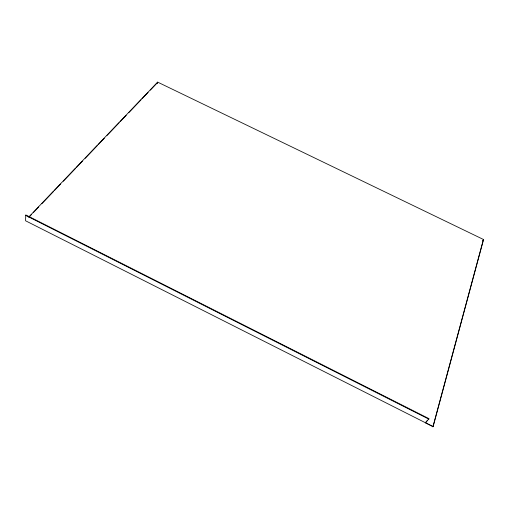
<?xml version="1.0" encoding="UTF-8"?>
<svg xmlns="http://www.w3.org/2000/svg" width="509" height="509" viewBox="0 0 509 509"><rect width="100%" height="100%" fill="white"/><g stroke="black" fill="none" stroke-linecap="round" stroke-linejoin="round"><path stroke-width="0.76" d="M157.434 83.559L157.663 82.127L483.55 239.529L433.114 426.637L25.545 220.766L25.781 214.932L429.023 418.691L425.46 422.769L433.114 426.637M432.885 426.873L483.264 240.089M425.46 422.769L427.554 420.243M482.666 240.7L483.55 239.529M28.612 217.209L157.663 82.127M29.376 216.758L31.564 214.461M33.206 212.743L38.678 207.017M41.961 203.575L53.451 191.543M54.546 190.398L60.558 184.093M63.294 181.229L75.332 168.625M76.426 167.48L82.445 161.175M85.181 158.312L97.219 145.701M98.313 144.556L104.332 138.251M107.068 135.388L119.106 122.784M120.2 121.638L126.219 115.333M128.955 112.47L140.993 99.859M142.087 98.714L148.106 92.415M150.295 90.118L157.402 82.674M25.45 215.269L428.896 419.155"/></g></svg>
